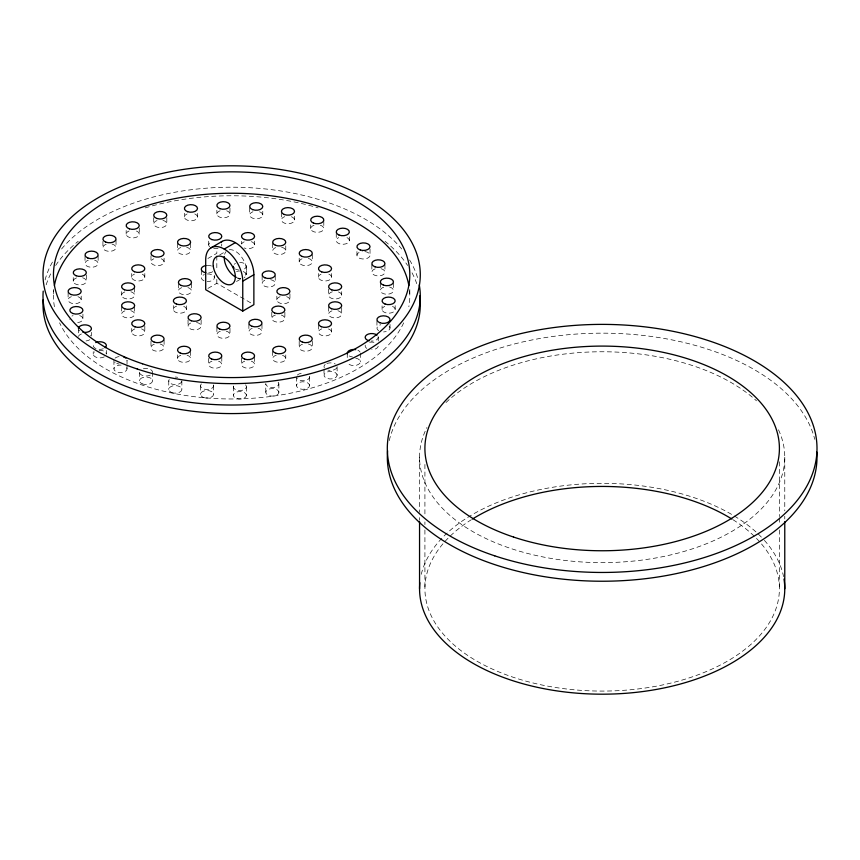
<?xml version="1.0" encoding="UTF-8"?>
<svg xmlns="http://www.w3.org/2000/svg" width="860" height="860" viewBox="0 0 860 860"><rect width="100%" height="100%" fill="white"/><g stroke="black" fill="none" stroke-linecap="round" stroke-linejoin="round"><path stroke-width="0.64" stroke-dasharray="4.3 3.22" d="M207.926 258.462L216.817 253.334A26.198 15.125 60 0 1 217.128 249.615M219.708 254.904L225.266 251.7M207.926 288.412L216.817 283.284L251.55 303.333M236.532 281.489L240.983 278.919M784.771 457.197L784.771 510.894M784.771 516.269L784.771 518.946M779.407 461.788L779.407 516.581M779.407 517.924L779.407 524.6M779.407 529.953L779.407 588.756M424.915 464.464L424.915 516.581M424.915 521.934L424.915 524.6M424.915 529.953L424.915 588.756M419.551 457.197L419.551 512.237M419.551 517.602L419.551 520.289M409.801 289.433L409.801 296.119M395.17 305.612L395.17 309.277M393.45 283.241L393.45 290.572M390.031 324.435L390.031 328.101M384.947 264.848L384.947 272.19M382.077 305.891L382.077 309.568M380.356 283.037L380.356 290.379M378.25 337.292L378.25 340.958M376.938 320.887L376.938 328.23M371.842 264.772L371.842 272.104M370.026 249.142L370.026 255.248M360.351 353.223L360.351 361.781M356.932 251.561L356.932 255.226M349.343 236.833L349.343 240.499M347.257 353.234L347.257 359.351M341.7 291.637L341.7 295.302M341.7 307.923L341.7 314.04M337.12 366.65L337.12 375.207A6.547 3.784 0 0 1 327.284 378.475A6.547 3.784 0 0 1 327.294 371.928A6.547 3.784 0 0 1 337.12 375.207M336.249 233.157L336.249 240.499M331.562 273.555L331.562 277.221M331.562 328.456L331.562 332.121M328.595 288.992L328.595 295.109M328.595 306.902L328.595 314.233M324.016 369.09L324.016 375.196M323.801 221.213L323.801 228.545M318.469 273.512L318.469 277.178M318.469 324.833L318.469 332.164M312.298 254.549L312.298 261.892M312.298 341.345L312.298 347.451M310.707 224.901L310.707 228.566M309.557 377.002L309.557 385.56A6.547 3.784 0 0 1 299.699 388.806A6.547 3.784 0 0 1 299.764 382.248A6.547 3.784 0 0 1 309.557 385.56M299.194 258.215L299.194 261.892M299.194 341.345L299.194 347.451M296.453 376.959L296.453 385.517M294.529 216.236L294.529 219.902M289.938 293.927L289.938 300.033M285.767 245.852L285.767 250.733M285.767 354.933L285.767 358.609M284.875 312.266L284.875 318.383M281.424 212.646L281.424 219.977M278.877 383.839L278.877 392.396A6.547 3.784 0 0 1 268.954 395.579A6.547 3.784 0 0 1 269.148 389.032A6.547 3.784 0 0 1 278.877 392.396M276.845 296.173L276.845 299.839M275.243 275.942L275.243 283.284M272.663 243.445L272.663 250.787M272.663 351.224L272.663 358.555M271.781 312.32L271.781 318.426M265.772 392.278L265.772 383.721A6.547 3.784 0 0 0 274.329 387.376A6.547 3.784 0 0 0 277.587 381.528M262.773 211.27L262.773 214.935M262.139 275.942L262.139 283.284M261.977 324.317L261.977 331.648M254.581 241.144L254.581 244.81M254.581 357.19L254.581 364.533M249.679 207.798L249.679 215.129M248.873 324.274L248.873 331.605M246.379 266.138L246.379 274.695M246.411 386.892L246.411 395.45A6.547 3.784 0 0 1 236.382 398.502A6.547 3.784 0 0 1 236.812 391.966A6.547 3.784 0 0 1 246.411 395.45M241.488 241.337L241.488 243.788M241.488 358.222L241.488 364.339M233.318 386.602L233.318 395.159M229.986 328.337L229.986 334.454M229.953 208.066L229.953 214.183M221.794 356.997L221.794 364.339M216.87 210.227L216.87 213.893M216.817 255.936L216.817 270.255M216.817 279.371L216.817 283.284M216.892 327.316L216.892 334.647M214.398 275.297L214.398 277.737A6.547 3.784 0 0 1 207.142 281.478M213.592 385.656L213.592 394.213M208.7 241.144L208.7 244.81M208.7 358.416L208.7 364.533M201.304 270.363L201.304 277.694M201.132 319.952L201.132 326.058M200.498 385.85L200.498 394.407M197.499 213.398L197.499 217.075M191.5 283.585L191.5 290.916M190.608 243.445L190.608 250.787M190.608 351.224L190.608 358.555M188.039 319.952L188.039 326.058M186.437 305.837L186.437 309.503M184.405 213.269L184.405 216.946M181.858 380.808L181.858 389.365M178.396 283.628L178.396 290.959M177.515 243.401L177.515 250.733M177.515 354.933L177.515 358.609M173.333 305.644L173.333 309.31M168.753 380.883L168.753 389.44M166.819 217.72L166.819 223.826M164.088 258.215L164.088 261.892M164.088 340.119L164.088 347.451M153.725 217.666L153.725 223.783M152.575 372.219L152.575 380.776M150.984 255.775L150.984 261.892M150.984 341.345L150.984 347.451M144.813 273.512L144.813 277.178M144.813 326.048L144.813 332.164M139.471 372.24L139.471 380.797M139.255 228.029L139.255 234.146M134.676 287.777L134.676 295.109M134.676 306.902L134.676 314.233M131.709 273.555L131.709 277.221M131.709 328.456L131.709 332.121M127.033 363.963L127.033 360.286A6.547 3.784 0 0 1 125.882 362.436M127.033 365.177L127.033 368.843M126.162 230.469L126.162 234.135M121.582 291.637L121.582 295.302M121.582 306.708L121.582 314.04M116.025 240.22L116.025 247.551M113.928 360.286L113.928 368.843M106.35 350.45L106.35 354.116M102.92 241.445L102.92 247.562M98.126 256.108L98.126 263.45M93.245 351.643L93.245 354.094M91.429 332.347L91.429 336.013M86.344 275.006L86.344 281.113M85.022 256.151L85.022 263.493M82.925 314.083L82.925 318.963M81.206 296.109L81.206 299.774M78.335 328.595L78.335 335.938M73.251 277.576L73.251 281.241M68.112 292.733L68.112 300.065M53.481 289.433L53.481 296.119M45.096 279.93A188.641 108.908 0 0 1 53.685 259.978M61.597 248.97A188.641 108.908 0 0 1 231.641 187.2A188.641 108.908 0 0 1 401.685 248.97M409.586 259.978A188.641 108.908 0 0 1 418.186 279.93M409.564 290.798A178.16 102.856 0 0 1 408.844 306.74M403.673 322.855A178.16 102.856 0 0 1 231.641 398.975A178.16 102.856 0 0 1 59.609 322.855M54.427 306.74A178.16 102.856 0 0 1 53.718 290.798M46.171 284.8A188.641 108.908 0 0 1 51.89 271.631M55.653 265.46A188.641 108.908 0 0 1 78.217 241.305M145.125 207.894A188.641 108.908 0 0 1 318.157 207.894M385.054 241.305A188.641 108.908 0 0 1 407.629 265.46M412.026 272.813A188.641 108.908 0 0 1 417.111 284.8M240.445 278.371A15.716 9.073 60 0 1 237.371 277.812M224.653 254.323A15.716 9.073 60 0 1 226.04 251.636M229.265 249.776A15.716 9.073 60 0 1 243.595 260.193A15.716 9.073 60 0 1 243.971 277.103M270.674 279.672A6.547 3.784 0 0 1 273.996 285.498A6.547 3.784 0 0 1 263.386 285.498A6.547 3.784 0 0 1 266.707 279.672M308.342 258.419A6.547 3.784 0 0 1 311.169 264.009A6.547 3.784 0 0 1 301.129 264.568A6.547 3.784 0 0 1 302.032 258.774M346.988 237.596A6.547 3.784 0 0 1 347.569 243.09A6.547 3.784 0 0 1 338.023 243.09A6.547 3.784 0 0 1 338.603 237.596M243.165 271.534A6.547 3.784 0 0 1 244.208 277.608M240.628 278.543A6.547 3.784 0 0 1 237.65 278.361M236.554 271.524A6.547 3.784 0 0 1 239.671 271.007M239.671 262.45A6.547 3.784 0 0 1 246.143 265.202A6.547 3.784 0 0 1 243.122 269.502M238.811 269.965A6.547 3.784 0 0 1 235.436 269.04M234.2 264.31A6.547 3.784 0 0 1 235.457 263.418M207.238 273.953A6.547 3.784 0 0 1 214.398 277.737M204.035 280.79A6.547 3.784 0 0 1 204.368 274.512M212.764 271.663A6.547 3.784 0 0 1 207.142 272.921M207.238 265.396A6.547 3.784 0 0 1 211.667 266.084M187.921 287.562A6.547 3.784 0 0 1 190.103 293.271A6.547 3.784 0 0 1 179.998 293.411A6.547 3.784 0 0 1 181.697 287.659M183.739 306.343A6.547 3.784 0 0 1 184.61 312.019A6.547 3.784 0 0 1 174.752 311.75A6.547 3.784 0 0 1 176.547 306.149M196.575 322.457A6.547 3.784 0 0 1 199.896 328.284A6.547 3.784 0 0 1 189.275 328.284A6.547 3.784 0 0 1 192.597 322.457M226.212 331.121A6.547 3.784 0 0 1 228.566 336.905A6.547 3.784 0 0 1 218.268 336.873A6.547 3.784 0 0 1 220.762 331.1M258.086 328.165A6.547 3.784 0 0 1 260.666 333.895A6.547 3.784 0 0 1 250.41 334.056A6.547 3.784 0 0 1 252.453 328.262M281.306 315.039A6.547 3.784 0 0 1 283.348 320.834A6.547 3.784 0 0 1 273.093 320.683A6.547 3.784 0 0 1 275.673 314.954M286.681 296.668A6.547 3.784 0 0 1 288.423 302.365A6.547 3.784 0 0 1 278.404 302.387A6.547 3.784 0 0 1 280.059 296.678M281.65 247.25A6.547 3.784 0 0 1 284.477 253.012A6.547 3.784 0 0 1 274.103 253.119A6.547 3.784 0 0 1 276.565 247.304M251.367 241.66A6.547 3.784 0 0 1 253.496 246.992A6.547 3.784 0 0 1 244.154 247.959M241.681 243.982A6.547 3.784 0 0 1 244.186 241.853M221.6 243.982A6.547 3.784 0 0 1 221.461 246.1M218.01 248.336A6.547 3.784 0 0 1 212.56 248.357M209.603 246.831A6.547 3.784 0 0 1 211.915 241.66M186.717 247.304A6.547 3.784 0 0 1 189.178 253.119A6.547 3.784 0 0 1 178.805 253.012A6.547 3.784 0 0 1 181.621 247.25M161.25 258.774A6.547 3.784 0 0 1 162.443 264.396A6.547 3.784 0 0 1 152.628 264.396A6.547 3.784 0 0 1 153.822 258.774M142.244 274.2A6.547 3.784 0 0 1 143.04 279.79A6.547 3.784 0 0 1 133.343 279.693A6.547 3.784 0 0 1 134.44 274.125M130.892 291.776A6.547 3.784 0 0 1 133.386 297.463A6.547 3.784 0 0 1 123.238 297.721A6.547 3.784 0 0 1 124.85 291.938M130.817 310.686A6.547 3.784 0 0 1 133.311 316.458A6.547 3.784 0 0 1 123.012 316.491A6.547 3.784 0 0 1 125.367 310.707M141.524 328.864A6.547 3.784 0 0 1 143.34 334.529A6.547 3.784 0 0 1 133.354 334.647A6.547 3.784 0 0 1 134.773 328.939M160.132 343.989A6.547 3.784 0 0 1 162.712 349.773A6.547 3.784 0 0 1 152.36 349.773A6.547 3.784 0 0 1 154.929 343.989M187.039 355.212A6.547 3.784 0 0 1 189.221 360.91A6.547 3.784 0 0 1 179.106 361.06A6.547 3.784 0 0 1 180.804 355.298M218.58 361.178A6.547 3.784 0 0 1 220.235 366.887A6.547 3.784 0 0 1 210.216 366.854A6.547 3.784 0 0 1 211.958 361.157M251.314 361.157A6.547 3.784 0 0 1 253.066 366.854A6.547 3.784 0 0 1 243.047 366.887A6.547 3.784 0 0 1 244.702 361.178M282.478 355.298A6.547 3.784 0 0 1 284.165 361.06A6.547 3.784 0 0 1 274.06 360.91A6.547 3.784 0 0 1 276.243 355.212M308.342 343.989A6.547 3.784 0 0 1 310.922 349.773A6.547 3.784 0 0 1 300.57 349.773A6.547 3.784 0 0 1 303.139 343.989M328.498 328.939A6.547 3.784 0 0 1 329.917 334.647A6.547 3.784 0 0 1 319.942 334.529A6.547 3.784 0 0 1 321.758 328.864M337.915 310.707A6.547 3.784 0 0 1 340.27 316.491A6.547 3.784 0 0 1 329.971 316.458A6.547 3.784 0 0 1 332.465 310.686M338.431 291.938A6.547 3.784 0 0 1 340.033 297.721A6.547 3.784 0 0 1 329.896 297.463A6.547 3.784 0 0 1 332.379 291.776M328.832 274.125A6.547 3.784 0 0 1 329.939 279.693A6.547 3.784 0 0 1 320.232 279.79A6.547 3.784 0 0 1 321.027 274.2M320.318 225.212A6.547 3.784 0 0 1 322.371 230.921A6.547 3.784 0 0 1 312.277 231.007A6.547 3.784 0 0 1 314.018 225.266M291.4 216.72A6.547 3.784 0 0 1 292.916 222.428A6.547 3.784 0 0 1 282.918 222.342A6.547 3.784 0 0 1 284.703 216.666M259.57 211.775A6.547 3.784 0 0 1 261.225 217.483A6.547 3.784 0 0 1 251.206 217.451A6.547 3.784 0 0 1 252.947 211.753M226.707 210.764A6.547 3.784 0 0 1 228.427 216.473A6.547 3.784 0 0 1 218.408 216.473A6.547 3.784 0 0 1 220.106 210.775M194.801 213.947A6.547 3.784 0 0 1 195.844 219.526A6.547 3.784 0 0 1 186.115 219.558A6.547 3.784 0 0 1 187.05 213.968M162.927 220.353A6.547 3.784 0 0 1 165.507 226.083A6.547 3.784 0 0 1 155.251 226.234A6.547 3.784 0 0 1 157.294 220.439M136.471 231.039A6.547 3.784 0 0 1 137.568 236.672A6.547 3.784 0 0 1 127.764 236.618A6.547 3.784 0 0 1 129.065 230.996M112.036 244.079A6.547 3.784 0 0 1 114.67 249.851A6.547 3.784 0 0 1 104.318 249.884A6.547 3.784 0 0 1 106.844 244.089M94.546 260.096A6.547 3.784 0 0 1 96.728 265.804A6.547 3.784 0 0 1 86.623 265.944A6.547 3.784 0 0 1 88.311 260.182M82.614 277.769A6.547 3.784 0 0 1 85.032 283.456A6.547 3.784 0 0 1 74.895 283.692A6.547 3.784 0 0 1 76.519 277.909M77.959 296.657A6.547 3.784 0 0 1 79.657 302.365A6.547 3.784 0 0 1 69.638 302.354A6.547 3.784 0 0 1 71.358 296.657M79.657 315.598A6.547 3.784 0 0 1 82.818 319.565A6.547 3.784 0 0 1 77.4 322.608M69.907 319.458A6.547 3.784 0 0 1 69.843 319.125M71.982 316.071A6.547 3.784 0 0 1 73.046 315.609M89.773 339.711A6.547 3.784 0 0 1 86.075 340.915M78.475 336.4A6.547 3.784 0 0 1 81.463 333.97M90.472 335.217A6.547 3.784 0 0 1 90.762 335.529M79.647 330.917A6.547 3.784 0 0 1 78.765 329.993M104.307 356.846A6.547 3.784 0 0 1 95.503 356.954A6.547 3.784 0 0 1 94.46 351.912M99.158 350.342A6.547 3.784 0 0 1 106.317 353.729M103.372 348.719A6.547 3.784 0 0 1 95.073 348.16A6.547 3.784 0 0 1 94.46 343.355M126.721 367.704A6.547 3.784 0 0 1 121.593 372.573A6.547 3.784 0 0 1 113.939 368.972A6.547 3.784 0 0 1 121.163 365.081M119.142 363.995A6.547 3.784 0 0 1 116.766 363.404M115.09 362.436A6.547 3.784 0 0 1 114.756 362.125M115.09 358.147A6.547 3.784 0 0 1 119.142 356.588M150.317 375.078A6.547 3.784 0 0 1 143.018 375.594A6.547 3.784 0 0 1 139.503 371.853M143.373 368.768A6.547 3.784 0 0 1 152.532 371.832M181.739 381.539A6.547 3.784 0 0 1 173.526 384.485A6.547 3.784 0 0 1 169.194 379.486M175.236 377.067A6.547 3.784 0 0 1 177.654 377.314M213.441 384.925A6.547 3.784 0 0 1 206.024 389.494A6.547 3.784 0 0 1 201.412 383.829M245.519 384.839A6.547 3.784 0 0 1 244.089 389.634A6.547 3.784 0 0 1 235.651 389.644A6.547 3.784 0 0 1 234.2 384.85M309.439 376.261A6.547 3.784 0 0 1 304.859 380.604A6.547 3.784 0 0 1 296.926 378.389M297.323 375.1A6.547 3.784 0 0 1 303.042 373.197M336.808 367.8A6.547 3.784 0 0 1 327.94 370.112M324.317 367.779A6.547 3.784 0 0 1 325.209 364.479M326.918 363.511A6.547 3.784 0 0 1 335.271 364.017M355.76 358.179A6.547 3.784 0 0 1 358.685 364.307A6.547 3.784 0 0 1 347.805 363.307M352.482 356.932A6.547 3.784 0 0 1 349.246 355.943M357.932 350.289A6.547 3.784 0 0 1 360.039 352.073M378.228 346.236A6.547 3.784 0 0 1 371.746 349.654M366.79 348.375A6.547 3.784 0 0 1 365.274 345.15M369.682 342.28A6.547 3.784 0 0 1 375.691 342.871M378.11 336.529A6.547 3.784 0 0 1 371.09 341.087M389.15 326.273A6.547 3.784 0 0 1 383.592 331.938M378.604 330.681A6.547 3.784 0 0 1 380.808 324.704M392.493 306.364A6.547 3.784 0 0 1 393.482 311.954A6.547 3.784 0 0 1 383.754 311.954A6.547 3.784 0 0 1 384.764 306.364M389.58 287.025A6.547 3.784 0 0 1 392.074 292.787A6.547 3.784 0 0 1 381.786 292.83A6.547 3.784 0 0 1 384.14 287.046M381.066 268.696A6.547 3.784 0 0 1 383.614 274.437A6.547 3.784 0 0 1 373.337 274.544A6.547 3.784 0 0 1 375.508 268.75M364.844 251.539A6.547 3.784 0 0 1 368.897 257.366A6.547 3.784 0 0 1 358.018 257.333A6.547 3.784 0 0 1 362.178 251.539M778.493 429.796A182.61 105.436 0 0 1 600.097 562.623A182.61 105.436 0 0 1 426.947 427.495M445.996 402.544A182.61 105.436 0 0 1 756.477 400.825M421.282 574.276A182.61 105.436 0 0 1 568.664 485.115A182.61 105.436 0 0 1 761.831 537.597M764.379 540.338A182.61 105.436 0 0 1 783.567 576.673M389.257 440.589A214.839 124.033 0 0 1 601.054 333.164A214.839 124.033 0 0 1 814.753 439.32M733 519.73A177.246 102.329 0 0 1 725.593 662.189A177.246 102.329 0 0 1 478.73 662.189A177.246 102.329 0 0 1 471.323 519.73M142.201 383.861A6.547 3.784 0 0 0 152.542 381.163A6.547 3.784 0 0 0 143.319 377.346A6.547 3.784 0 0 0 142.201 383.861M171.549 392.493A6.547 3.784 0 0 0 181.825 389.731A6.547 3.784 0 0 0 172.537 385.968A6.547 3.784 0 0 0 171.549 392.493M203.401 397.449A6.547 3.784 0 0 0 213.581 394.568A6.547 3.784 0 0 0 204.164 390.913A6.547 3.784 0 0 0 203.401 397.449"/><path stroke-width="1.29" d="M211.13 247.755L222.245 241.337M220.966 242.24A26.198 15.125 60 0 1 241.542 247.444A26.198 15.125 60 0 1 253.872 274.727L253.872 304.677L242.756 311.083L205.701 289.702L205.701 259.752A26.198 15.125 60 0 1 224.224 249.056L235.339 242.638M242.756 311.083L242.756 281.145L253.872 274.727M784.771 521.633L784.771 588.756M419.551 521.633L419.551 588.756M419.271 284.864A188.641 108.908 0 0 1 237.059 404.974A188.641 108.908 0 0 1 43.204 291.11M54.427 285.488A178.16 102.856 0 0 1 231.641 193.253A178.16 102.856 0 0 1 408.844 285.488M224.224 249.056A26.198 15.125 60 0 1 242.756 281.145M419.669 295.915A188.641 108.908 0 0 1 234.898 413.563A188.641 108.908 0 0 1 43.204 299.667M236.339 277.382A15.716 9.073 60 0 1 224.277 256.484M234.167 268.126A6.547 3.784 0 0 1 233.286 266.331M205.83 272.76A6.547 3.784 0 0 1 201.304 269.115A6.547 3.784 0 0 1 205.992 265.536M78.368 328.219A6.547 3.784 0 0 1 86.043 324.919A6.547 3.784 0 0 1 91.235 329.563A6.547 3.784 0 0 1 82.85 332.239M95.75 342.57A6.547 3.784 0 0 1 104.318 342.807A6.547 3.784 0 0 1 105.135 347.73M123.657 356.986A6.547 3.784 0 0 1 125.882 358.147M347.397 354.008A6.547 3.784 0 0 1 355.76 349.622M369.262 340.829A6.547 3.784 0 0 1 366.553 334.981A6.547 3.784 0 0 1 377.024 335.11M783.997 579.07A182.61 105.436 0 0 1 605.311 694.17A182.61 105.436 0 0 1 419.852 582.704M816.817 452.059A214.839 124.033 0 0 1 601.054 581.231A214.839 124.033 0 0 1 387.613 450.78M472.409 519.053A177.246 102.329 0 0 1 731.914 519.053M137.32 369.037A188.641 108.908 0 0 0 420.282 274.727A188.641 108.908 0 0 0 137.32 180.406A188.641 108.908 0 0 0 137.32 369.037M142.556 363.801A178.16 102.856 0 0 0 409.801 274.727A178.16 102.856 0 0 0 142.556 185.642A178.16 102.856 0 0 0 142.556 363.801M213.248 266.127A15.716 9.073 60 0 0 231.232 284.456A15.716 9.073 60 0 0 228.201 260.752A15.716 9.073 60 0 0 213.248 266.127M264.848 277.78A6.547 3.784 0 0 0 275.211 275.114A6.547 3.784 0 0 0 266.019 271.265A6.547 3.784 0 0 0 264.848 277.78M301.903 256.387A6.547 3.784 0 0 0 312.255 253.721A6.547 3.784 0 0 0 303.075 249.873A6.547 3.784 0 0 0 301.903 256.387M338.947 235.006A6.547 3.784 0 0 0 349.31 232.329A6.547 3.784 0 0 0 340.119 228.491A6.547 3.784 0 0 0 338.947 235.006M181.159 285.466A6.547 3.784 0 0 0 191.468 282.736A6.547 3.784 0 0 0 182.223 278.941A6.547 3.784 0 0 0 181.159 285.466M176.461 304.075A6.547 3.784 0 0 0 186.437 300.946A6.547 3.784 0 0 0 176.762 297.528A6.547 3.784 0 0 0 176.461 304.075M191.307 320.78A6.547 3.784 0 0 0 201.132 317.501A6.547 3.784 0 0 0 191.307 314.233A6.547 3.784 0 0 0 191.307 320.78M219.794 329.133A6.547 3.784 0 0 0 229.975 326.252A6.547 3.784 0 0 0 220.558 322.597A6.547 3.784 0 0 0 219.794 329.133M252.12 326.338A6.547 3.784 0 0 0 261.977 323.091A6.547 3.784 0 0 0 252.184 319.78A6.547 3.784 0 0 0 252.12 326.338M274.534 312.933A6.547 3.784 0 0 0 284.853 310.202A6.547 3.784 0 0 0 275.598 306.407A6.547 3.784 0 0 0 274.534 312.933M279.973 294.604A6.547 3.784 0 0 0 289.938 291.475A6.547 3.784 0 0 0 280.263 288.057A6.547 3.784 0 0 0 279.973 294.604M275.426 245.283A6.547 3.784 0 0 0 285.735 242.563A6.547 3.784 0 0 0 276.49 238.768A6.547 3.784 0 0 0 275.426 245.283M244.391 239.499A6.547 3.784 0 0 0 254.571 236.607A6.547 3.784 0 0 0 245.143 232.963A6.547 3.784 0 0 0 244.391 239.499M211.829 239.575A6.547 3.784 0 0 0 221.794 236.457A6.547 3.784 0 0 0 212.119 233.028A6.547 3.784 0 0 0 211.829 239.575M180.75 245.465A6.547 3.784 0 0 0 190.608 242.23A6.547 3.784 0 0 0 180.815 238.919A6.547 3.784 0 0 0 180.75 245.465M153.693 256.387A6.547 3.784 0 0 0 164.045 253.721A6.547 3.784 0 0 0 154.864 249.873A6.547 3.784 0 0 0 153.693 256.387M134.472 271.728A6.547 3.784 0 0 0 144.781 268.997A6.547 3.784 0 0 0 135.536 265.202A6.547 3.784 0 0 0 134.472 271.728M124.485 289.788A6.547 3.784 0 0 0 134.665 286.907A6.547 3.784 0 0 0 125.237 283.252A6.547 3.784 0 0 0 124.485 289.788M124.711 308.804A6.547 3.784 0 0 0 134.676 305.676A6.547 3.784 0 0 0 125.001 302.258A6.547 3.784 0 0 0 124.711 308.804M134.956 326.843A6.547 3.784 0 0 0 144.813 323.607A6.547 3.784 0 0 0 135.02 320.296A6.547 3.784 0 0 0 134.956 326.843M154.262 342.173A6.547 3.784 0 0 0 164.088 338.894A6.547 3.784 0 0 0 154.262 335.626A6.547 3.784 0 0 0 154.262 342.173M180.267 353.105A6.547 3.784 0 0 0 190.587 350.385A6.547 3.784 0 0 0 181.331 346.591A6.547 3.784 0 0 0 180.267 353.105M211.592 359.018A6.547 3.784 0 0 0 221.783 356.126A6.547 3.784 0 0 0 212.355 352.482A6.547 3.784 0 0 0 211.592 359.018M244.616 359.104A6.547 3.784 0 0 0 254.581 355.975A6.547 3.784 0 0 0 244.906 352.557A6.547 3.784 0 0 0 244.616 359.104M275.91 353.288A6.547 3.784 0 0 0 285.767 350.052A6.547 3.784 0 0 0 275.974 346.741A6.547 3.784 0 0 0 275.91 353.288M302.473 342.173A6.547 3.784 0 0 0 312.298 338.894A6.547 3.784 0 0 0 302.473 335.626A6.547 3.784 0 0 0 302.473 342.173M321.221 326.671A6.547 3.784 0 0 0 331.541 323.94A6.547 3.784 0 0 0 322.285 320.146A6.547 3.784 0 0 0 321.221 326.671M331.498 308.719A6.547 3.784 0 0 0 341.689 305.837A6.547 3.784 0 0 0 332.261 302.183A6.547 3.784 0 0 0 331.498 308.719M331.723 289.874A6.547 3.784 0 0 0 341.7 286.745A6.547 3.784 0 0 0 332.024 283.327A6.547 3.784 0 0 0 331.723 289.874M321.704 271.911A6.547 3.784 0 0 0 331.562 268.664A6.547 3.784 0 0 0 321.78 265.364A6.547 3.784 0 0 0 321.704 271.911M313.438 223.073A6.547 3.784 0 0 0 323.779 220.375A6.547 3.784 0 0 0 314.556 216.548A6.547 3.784 0 0 0 313.438 223.073M284.219 214.484A6.547 3.784 0 0 0 294.496 211.721A6.547 3.784 0 0 0 285.208 207.959A6.547 3.784 0 0 0 284.219 214.484M252.582 209.614A6.547 3.784 0 0 0 262.762 206.722A6.547 3.784 0 0 0 253.345 203.078A6.547 3.784 0 0 0 252.582 209.614M219.924 208.679A6.547 3.784 0 0 0 229.953 205.626A6.547 3.784 0 0 0 220.353 202.132A6.547 3.784 0 0 0 219.924 208.679M187.588 211.689A6.547 3.784 0 0 0 197.499 208.518A6.547 3.784 0 0 0 187.77 205.142A6.547 3.784 0 0 0 187.588 211.689M156.961 218.515A6.547 3.784 0 0 0 166.819 215.269A6.547 3.784 0 0 0 157.036 211.958A6.547 3.784 0 0 0 156.961 218.515M129.43 228.857A6.547 3.784 0 0 0 139.255 225.589A6.547 3.784 0 0 0 129.441 222.31A6.547 3.784 0 0 0 129.43 228.857M105.64 242.069A6.547 3.784 0 0 0 115.993 239.381A6.547 3.784 0 0 0 106.79 235.554A6.547 3.784 0 0 0 105.64 242.069M87.774 257.989A6.547 3.784 0 0 0 98.094 255.269A6.547 3.784 0 0 0 88.849 251.475A6.547 3.784 0 0 0 87.774 257.989M76.088 275.738A6.547 3.784 0 0 0 86.322 272.921A6.547 3.784 0 0 0 76.981 269.212A6.547 3.784 0 0 0 76.088 275.738M71.09 294.539A6.547 3.784 0 0 0 81.195 291.562A6.547 3.784 0 0 0 71.681 287.992A6.547 3.784 0 0 0 71.09 294.539M72.95 313.535A6.547 3.784 0 0 0 82.925 310.406A6.547 3.784 0 0 0 73.251 306.988A6.547 3.784 0 0 0 72.95 313.535M379.765 322.715A6.547 3.784 0 0 0 390.01 319.898A6.547 3.784 0 0 0 380.668 316.19A6.547 3.784 0 0 0 379.765 322.715M385.054 304.031A6.547 3.784 0 0 0 395.159 301.065A6.547 3.784 0 0 0 385.645 297.495A6.547 3.784 0 0 0 385.054 304.031M383.485 285.144A6.547 3.784 0 0 0 393.45 282.015A6.547 3.784 0 0 0 383.775 278.597A6.547 3.784 0 0 0 383.485 285.144M375.067 266.847A6.547 3.784 0 0 0 384.947 263.633A6.547 3.784 0 0 0 375.186 260.3A6.547 3.784 0 0 0 375.067 266.847M360.19 249.948A6.547 3.784 0 0 0 370.026 246.691A6.547 3.784 0 0 0 360.222 243.401A6.547 3.784 0 0 0 360.19 249.948M494.737 555.839A214.839 124.033 0 0 0 817 448.425A214.839 124.033 0 0 0 494.737 341.001A214.839 124.033 0 0 0 494.737 555.839M513.538 537.048A177.246 102.329 0 0 0 779.407 448.425A177.246 102.329 0 0 0 513.538 359.802A177.246 102.329 0 0 0 513.538 537.048"/></g></svg>
